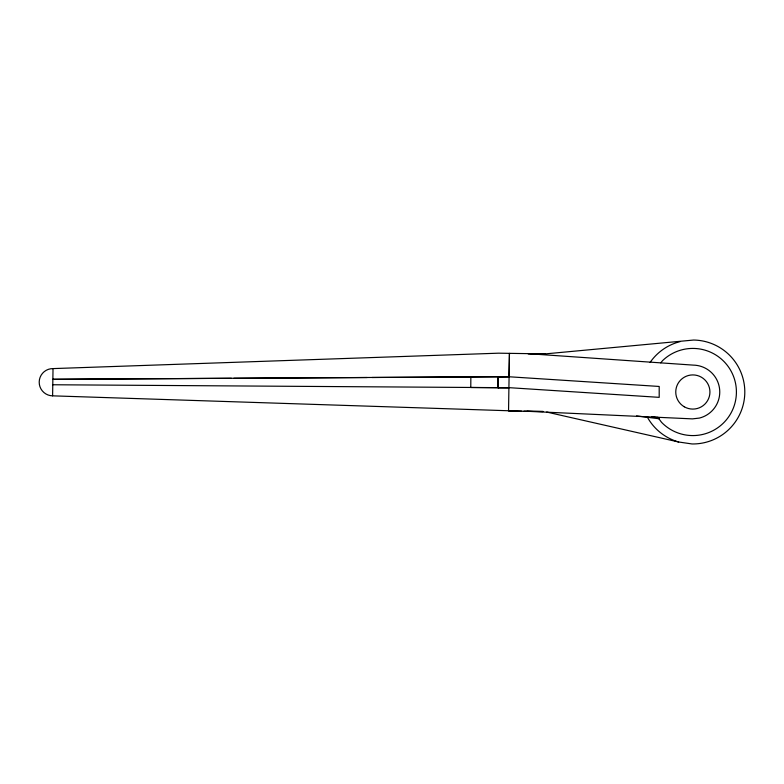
<?xml version="1.0" encoding="UTF-8"?>
<svg xmlns="http://www.w3.org/2000/svg" width="784" height="784" viewBox="0 0 784 784"><rect width="100%" height="100%" fill="white"/><g stroke="black" fill="none" stroke-linecap="round" stroke-linejoin="round"><path stroke-width="1.18" d="M508.983 376.761L659.197 386.453L659.197 397.351L508.983 387.659L498.085 387.678L498.085 376.761L509.002 376.712L509.453 353.349L508.542 411.022L543.175 411.502L523.996 411.208M470.851 376.898L470.782 387.502L498.761 387.727M521.605 411.179L52.606 395.842L53.028 368.598L498.555 353.182L545.203 353.898L693.634 340.04A51.969 51.969 0 0 1 744.8 392.794A51.969 51.969 0 0 1 692.047 443.96L678.621 441.99L546.703 412.061M498.085 376.761L509.002 376.712L372.037 377.496M527.054 411.286L692.419 418.881L699.387 418.078A26.881 26.881 0 0 0 693.252 365.119L527.926 353.662L545.203 353.898M660.794 362.865L662.5 360.709A43.581 43.581 0 0 1 724.122 361.669A43.581 43.581 0 0 1 723.171 423.291A43.581 43.581 0 0 1 661.549 422.331L657.796 417.294M231.407 378.29L52.861 379.309L498.085 376.741L498.085 387.678L509.002 387.708L52.783 384.758M233.848 378.28L367.147 377.525M636.539 415.912L659.236 418.774M651.798 416.716L659.04 417.627M678.621 441.99A51.969 51.969 0 0 1 647.437 417.294M650.063 362.482A51.969 51.969 0 0 1 680.149 341.599M52.606 395.842A13.622 13.622 0 0 1 39.2 382.014A13.622 13.622 0 0 1 53.028 368.598M684.295 406.798A17.091 17.091 0 0 0 709.932 392A17.091 17.091 0 0 0 684.295 377.202A17.091 17.091 0 0 0 684.295 406.798"/></g></svg>
